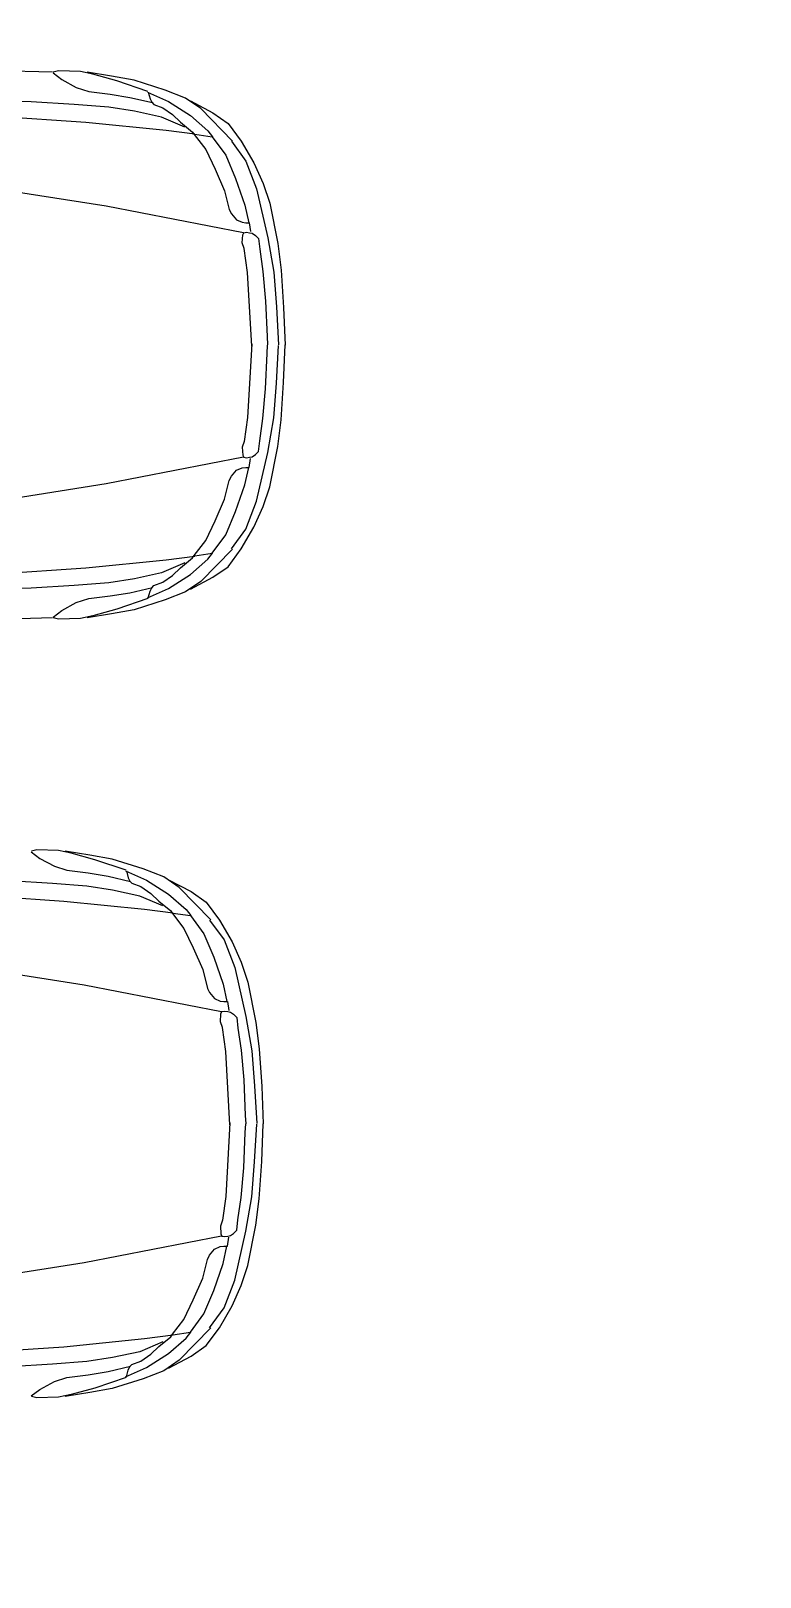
# Model space of a CAD drawing. Header units: millimetres. Extents: x 10193 to 57833, y 9963 to 44360.
# Drawn here: x 20374 to 22723, y 34150 to 39131 of the extents above; entities that cross this region are included whole.
import ezdxf

# ---------------------------------------------------------------- set-up
doc = ezdxf.new("R2010")
doc.units = ezdxf.units.MM
doc.layers.add('free-dwg.com', color=7, linetype='Continuous')
doc.layers.add('Стены', color=7, linetype='Continuous')

msp = doc.modelspace()

# ---------------------------------------------------------------- hatches: boundary and pattern name
at = {"layer": 'Стены'}
h = msp.add_hatch(dxfattribs=at)
h.set_pattern_fill('ANSI32', color=256, scale=10)
h.paths.add_polyline_path([(57833.4, 42702.7), (10593.4, 42702.7), (10593.4, 9962.7), (26833.4, 9962.7), (26833.4, 14962.7), (57833.4, 14962.7)])
h.paths.add_polyline_path([(10713.4, 42582.7), (57713.4, 42582.7), (57713.4, 15082.7), (26713.4, 15082.7), (26713.4, 10082.7), (10713.4, 10082.7)], flags=16)
h.paths.add_polyline_path([(10963.4, 42332.7), (57463.4, 42332.7), (57463.4, 15332.7), (26463.4, 15332.7), (26463.4, 10332.7), (10963.4, 10332.7)], flags=0)
h.paths.add_polyline_path([(57463.4, 42332.7), (10963.4, 42332.7), (10963.4, 10332.7), (26463.4, 10332.7), (26463.4, 15332.7), (57463.4, 15332.7)], flags=0)
h = msp.add_hatch(dxfattribs=at)
h.set_pattern_fill('ANSI36', color=256, scale=10)
h.paths.add_polyline_path([(57713.4, 42582.7), (10713.4, 42582.7), (10713.4, 10082.7), (26713.4, 10082.7), (26713.4, 15082.7), (57713.4, 15082.7)])
h.paths.add_polyline_path([(10963.4, 42332.7), (57463.4, 42332.7), (57463.4, 15332.7), (26463.4, 15332.7), (26463.4, 10332.7), (10963.4, 10332.7)], flags=16)

# ---------------------------------------------------------------- linework, layer by layer
at = {"layer": 'free-dwg.com'}
for p, q in [((20443.2, 38997.8), (20136.3, 39006.3)), ((20463.1, 39001.9), (20446.1, 38997.7)), ((20533.4, 38999.8), (20463.1, 39001.9)), ((20445.4, 38995.7), (20473.1, 38974.4)), ((20473.1, 38974.4), (20520, 38948.9)), ((20573.9, 38991.3), (20533.4, 38999.8)), ((20633.6, 38984.9), (20554.8, 38997.7)), ((20650.7, 38970), (20573.9, 38991.3)), ((20706.1, 38972.1), (20633.6, 38984.9)), ((20750.9, 38935.9), (20650.7, 38970)), ((20806.3, 38940.2), (20706.1, 38972.1)), ((20375, 38902), (20196, 38908.4)), ((20513.6, 38893.5), (20375, 38902)), ((20520, 38948.9), (20560.5, 38936.1)), ((20560.5, 38936.1), (20628.7, 38927.6)), ((20628.7, 38927.6), (20692.6, 38916.9)), ((20692.6, 38916.9), (20765.1, 38899.9)), ((20749.3, 38934), (20816.6, 38903.8)), ((20752.1, 38934), (20757.6, 38912)), ((20757.6, 38912), (20763, 38901.1)), ((20763, 38901.1), (20769.9, 38894.2)), ((20872.3, 38914.6), (20806.3, 38940.2)), ((20816.6, 38903.8), (20887.9, 38858.6)), ((20921.4, 38880.6), (20872.3, 38914.6)), ((20887.6, 38905.6), (20960.1, 38867.3)), ((20234.3, 38858.3), (20550.5, 38837)), ((20624.4, 38885), (20513.6, 38893.5)), ((20707.5, 38872.2), (20624.4, 38885)), ((20794.9, 38853), (20707.5, 38872.2)), ((20769.9, 38894.2), (20798.7, 38883.2)), ((20869.5, 38821.1), (20794.9, 38853)), ((20798.7, 38883.2), (20830.3, 38861.3)), ((20830.3, 38861.3), (20856.3, 38836.6)), ((20887.9, 38858.6), (20944.2, 38809.2)), ((21023.7, 38776.2), (20921.4, 38880.6)), ((20960.1, 38867.3), (21009.1, 38833.2)), ((20550.5, 38837), (20809.7, 38810.8)), ((20809.7, 38810.8), (20902.4, 38798.9)), ((20856.3, 38836.6), (20894.8, 38805.1)), ((20894.8, 38805.1), (20900.2, 38796.9)), ((20944.2, 38809.2), (20959.2, 38790)), ((21009.1, 38833.2), (21051.7, 38775.7)), ((20900.2, 38796.9), (20937.3, 38748.9)), ((20901.6, 38798.2), (20957.9, 38790)), ((20957.9, 38790), (21001.8, 38731.1)), ((21019.7, 38775.7), (21066.6, 38711.9)), ((21051.7, 38775.7), (21092.2, 38705.5)), ((20937.3, 38748.9), (20967.5, 38685.8)), ((21001.8, 38731.1), (21033.3, 38655.7)), ((21066.6, 38711.9), (21100.7, 38622.4)), ((21092.2, 38705.5), (21122, 38639.5)), ((20967.5, 38685.8), (20997.7, 38615.9)), ((21033.3, 38655.7), (21063.5, 38569.3)), ((20616.3, 38566.2), (20319.7, 38613)), ((20997.7, 38615.9), (21012.8, 38555.6)), ((21100.7, 38622.4), (21137, 38464.9)), ((21122, 38639.5), (21143.4, 38575.6)), ((21058.6, 38480.4), (20616.3, 38566.2)), ((21012.8, 38555.6), (21019.6, 38541.9)), ((21063.5, 38569.3), (21075.9, 38513.1)), ((21143.4, 38575.6), (21168.9, 38445.7)), ((21019.6, 38541.9), (21036.1, 38522.7)), ((21036.1, 38522.7), (21053.9, 38514.5)), ((21053.9, 38514.5), (21066.3, 38513.1)), ((21066.3, 38513.1), (21077.2, 38513.1)), ((21077.2, 38513.1), (21081.4, 38484.3)), ((21054.6, 38448.2), (21056.3, 38473.8)), ((21056.3, 38473.8), (21059.7, 38480.6)), ((21059.7, 38480.6), (21068.2, 38482.3)), ((21068.2, 38482.3), (21078.5, 38480.6)), ((21078.5, 38480.6), (21087, 38478.9)), ((21087, 38478.9), (21097.3, 38472.1)), ((21097.3, 38472.1), (21107.5, 38461.9)), ((21107.5, 38461.9), (21110.9, 38427.8)), ((21137, 38464.9), (21156.1, 38354.1)), ((21061.4, 38429.5), (21054.6, 38448.2)), ((21071.7, 38352.8), (21061.4, 38429.5)), ((21110.9, 38427.8), (21121.1, 38356.2)), ((21168.9, 38445.7), (21179.6, 38360.5)), ((21121.1, 38356.2), (21129.7, 38260.7)), ((21156.1, 38354.1), (21164.7, 38241.9)), ((21179.6, 38360.5), (21188.1, 38239.8)), ((21085.3, 38115.7), (21071.7, 38352.8)), ((21129.7, 38260.7), (21134.8, 38146.4)), ((21164.7, 38241.9), (21171.9, 38120.1)), ((21188.1, 38239.8), (21192.5, 38118.8)), ((21085.3, 38122.4), (21071.7, 37885.4)), ((21134.8, 38146.4), (21136.5, 38119.2)), ((21134.8, 38091.7), (21136.5, 38119)), ((21164.7, 37996.2), (21171.9, 38118)), ((21188.1, 37998.3), (21192.5, 38119.3)), ((21129.7, 37977.5), (21134.8, 38091.7)), ((21121.1, 37882), (21129.7, 37977.5)), ((21156.1, 37884), (21164.7, 37996.2)), ((21179.6, 37877.6), (21188.1, 37998.3)), ((21071.7, 37885.4), (21061.4, 37808.6)), ((21110.9, 37810.4), (21121.1, 37882)), ((21137, 37773.3), (21156.1, 37884)), ((21168.9, 37792.4), (21179.6, 37877.6)), ((21061.4, 37808.6), (21054.6, 37789.9)), ((21107.5, 37776.3), (21110.9, 37810.4)), ((21058.6, 37757.7), (20616.3, 37671.9)), ((21054.6, 37789.9), (21056.3, 37764.3)), ((21056.3, 37764.3), (21059.7, 37757.5)), ((21059.7, 37757.5), (21068.2, 37755.8)), ((21068.2, 37755.8), (21078.5, 37757.5)), ((21078.5, 37757.5), (21087, 37759.2)), ((21087, 37759.2), (21097.3, 37766)), ((21097.3, 37766), (21107.5, 37776.3)), ((21100.7, 37615.7), (21137, 37773.3)), ((21143.4, 37662.5), (21168.9, 37792.4)), ((21019.6, 37696.2), (21036.1, 37715.4)), ((21036.1, 37715.4), (21053.9, 37723.6)), ((21053.9, 37723.6), (21066.3, 37725)), ((21063.5, 37668.8), (21075.9, 37725)), ((21066.3, 37725), (21077.2, 37725)), ((21077.2, 37725), (21081.4, 37753.8)), ((20616.3, 37671.9), (20319.7, 37625.1)), ((20997.7, 37622.2), (21012.8, 37682.5)), ((21012.8, 37682.5), (21019.6, 37696.2)), ((21033.3, 37582.4), (21063.5, 37668.8)), ((21122, 37598.7), (21143.4, 37662.5)), ((20967.5, 37552.3), (20997.7, 37622.2)), ((21066.6, 37526.3), (21100.7, 37615.7)), ((21001.8, 37507.1), (21033.3, 37582.4)), ((21092.2, 37532.7), (21122, 37598.7)), ((20937.3, 37489.2), (20967.5, 37552.3)), ((20957.9, 37448.1), (21001.8, 37507.1)), ((21019.7, 37462.4), (21066.6, 37526.3)), ((21051.7, 37462.4), (21092.2, 37532.7)), ((20900.2, 37441.3), (20937.3, 37489.2)), ((21023.7, 37461.9), (20921.4, 37357.6)), ((21009.1, 37404.9), (21051.7, 37462.4)), ((20550.5, 37401.2), (20809.7, 37427.3)), ((20869.5, 37417), (20794.9, 37385.1)), ((20809.7, 37427.3), (20902.4, 37439.2)), ((20856.3, 37401.5), (20894.8, 37433)), ((20887.9, 37379.6), (20944.2, 37428.9)), ((20894.8, 37433), (20900.2, 37441.3)), ((20901.6, 37439.9), (20957.9, 37448.1)), ((20944.2, 37428.9), (20959.2, 37448.1)), ((20234.3, 37379.8), (20550.5, 37401.2)), ((20707.5, 37365.9), (20624.4, 37353.2)), ((20794.9, 37385.1), (20707.5, 37365.9)), ((20798.7, 37354.9), (20830.3, 37376.8)), ((20816.6, 37334.3), (20887.9, 37379.6)), ((20830.3, 37376.8), (20856.3, 37401.5)), ((20921.4, 37357.6), (20872.3, 37323.5)), ((20887.6, 37332.5), (20960.1, 37370.8)), ((20960.1, 37370.8), (21009.1, 37404.9)), ((20375, 37336.1), (20196, 37329.7)), ((20513.6, 37344.6), (20375, 37336.1)), ((20624.4, 37353.2), (20513.6, 37344.6)), ((20560.5, 37302.1), (20628.7, 37310.6)), ((20628.7, 37310.6), (20692.6, 37321.2)), ((20692.6, 37321.2), (20765.1, 37338.3)), ((20749.3, 37304.2), (20816.6, 37334.3)), ((20752.1, 37304.2), (20757.6, 37326.1)), ((20757.6, 37326.1), (20763, 37337.1)), ((20763, 37337.1), (20769.9, 37343.9)), ((20769.9, 37343.9), (20798.7, 37354.9)), ((20872.3, 37323.5), (20806.3, 37297.9)), ((20445.4, 37242.4), (20473.1, 37263.7)), ((20473.1, 37263.7), (20520, 37289.3)), ((20520, 37289.3), (20560.5, 37302.1)), ((20650.7, 37268.1), (20573.9, 37246.8)), ((20706.1, 37266), (20633.6, 37253.2)), ((20750.9, 37302.2), (20650.7, 37268.1)), ((20806.3, 37297.9), (20706.1, 37266)), ((20443.2, 37240.3), (20136.3, 37231.8)), ((20463.1, 37236.2), (20446.1, 37240.5)), ((20533.4, 37238.3), (20463.1, 37236.2)), ((20573.9, 37246.8), (20533.4, 37238.3)), ((20633.6, 37253.2), (20554.8, 37240.5)), ((20375, 36486.7), (20402.7, 36465.4)), ((20392.8, 36492.9), (20375.7, 36488.7)), ((20463.1, 36490.8), (20392.8, 36492.9)), ((20402.7, 36465.4), (20449.6, 36439.8)), ((20503.6, 36482.3), (20463.1, 36490.8)), ((20563.3, 36475.9), (20484.4, 36488.7)), ((20580.3, 36461), (20503.6, 36482.3)), ((20635.7, 36463.1), (20563.3, 36475.9)), ((20680.5, 36426.9), (20580.3, 36461)), ((20735.9, 36431.2), (20635.7, 36463.1)), ((20449.6, 36439.8), (20490.1, 36427.1)), ((20490.1, 36427.1), (20558.3, 36418.5)), ((20558.3, 36418.5), (20622.3, 36407.9)), ((20679, 36424.9), (20746.2, 36394.8)), ((20681.7, 36424.9), (20687.2, 36403)), ((20802, 36405.6), (20735.9, 36431.2)), ((20443.2, 36384.5), (20304.7, 36393)), ((20554, 36376), (20443.2, 36384.5)), ((20637.2, 36363.2), (20554, 36376)), ((20622.3, 36407.9), (20694.7, 36390.9)), ((20724.6, 36344), (20637.2, 36363.2)), ((20687.2, 36403), (20692.7, 36392)), ((20692.7, 36392), (20699.5, 36385.2)), ((20699.5, 36385.2), (20728.4, 36374.2)), ((20728.4, 36374.2), (20759.9, 36352.3)), ((20746.2, 36394.8), (20817.5, 36349.5)), ((20851, 36371.5), (20802, 36405.6)), ((20817.2, 36396.6), (20889.7, 36358.3)), ((20953.3, 36267.2), (20851, 36371.5)), ((20164, 36349.3), (20480.2, 36327.9)), ((20480.2, 36327.9), (20739.3, 36301.8)), ((20799.2, 36312.1), (20724.6, 36344)), ((20759.9, 36352.3), (20786, 36327.6)), ((20786, 36327.6), (20824.4, 36296.1)), ((20817.5, 36349.5), (20873.8, 36300.2)), ((20889.7, 36358.3), (20938.7, 36324.2)), ((20938.7, 36324.2), (20981.3, 36266.7)), ((20739.3, 36301.8), (20832, 36289.9)), ((20824.4, 36296.1), (20829.9, 36287.9)), ((20829.9, 36287.9), (20866.9, 36239.9)), ((20831.3, 36289.2), (20887.5, 36281)), ((20873.8, 36300.2), (20888.9, 36281)), ((20887.5, 36281), (20931.4, 36222.1)), ((20949.4, 36266.7), (20996.3, 36202.9)), ((20981.3, 36266.7), (21021.8, 36196.5)), ((20866.9, 36239.9), (20897.1, 36176.8)), ((20931.4, 36222.1), (20963, 36146.7)), ((20897.1, 36176.8), (20927.3, 36106.9)), ((20996.3, 36202.9), (21030.4, 36113.4)), ((21021.8, 36196.5), (21051.7, 36130.5)), ((20963, 36146.7), (20993.2, 36060.3)), ((21030.4, 36113.4), (21066.6, 35955.8)), ((21051.7, 36130.5), (21073, 36066.6)), ((20545.9, 36057.2), (20249.3, 36104)), ((20927.3, 36106.9), (20942.4, 36046.6)), ((21073, 36066.6), (21098.6, 35936.7)), ((20988.2, 35971.4), (20545.9, 36057.2)), ((20942.4, 36046.6), (20949.3, 36032.9)), ((20949.3, 36032.9), (20965.7, 36013.7)), ((20965.7, 36013.7), (20983.6, 36005.5)), ((20993.2, 36060.3), (21005.5, 36004.1)), ((20983.6, 36005.5), (20995.9, 36004.1)), ((20984.2, 35939.2), (20985.9, 35964.8)), ((20985.9, 35964.8), (20989.3, 35971.6)), ((20989.3, 35971.6), (20997.9, 35973.3)), ((20995.9, 36004.1), (21006.9, 36004.1)), ((20997.9, 35973.3), (21008.1, 35971.6)), ((21006.9, 36004.1), (21011, 35975.3)), ((21008.1, 35971.6), (21016.6, 35969.9)), ((21016.6, 35969.9), (21026.9, 35963.1)), ((21026.9, 35963.1), (21037.1, 35952.9)), ((20991, 35920.5), (20984.2, 35939.2)), ((21001.3, 35843.7), (20991, 35920.5)), ((21037.1, 35952.9), (21040.5, 35918.8)), ((21040.5, 35918.8), (21050.8, 35847.1)), ((21066.6, 35955.8), (21085.8, 35845.1)), ((21098.6, 35936.7), (21109.2, 35851.5)), ((21014.9, 35606.7), (21001.3, 35843.7)), ((21050.8, 35847.1), (21059.3, 35751.7)), ((21085.8, 35845.1), (21094.3, 35732.9)), ((21109.2, 35851.5), (21117.8, 35730.8)), ((21059.3, 35751.7), (21064.4, 35637.4)), ((21094.3, 35732.9), (21101.6, 35611.1)), ((21117.8, 35730.8), (21122.2, 35609.8)), ((21064.4, 35637.4), (21066.1, 35610.1)), ((21014.9, 35613.4), (21001.3, 35376.4)), ((21059.3, 35468.4), (21064.4, 35582.7)), ((21064.4, 35582.7), (21066.1, 35610)), ((21094.3, 35487.2), (21101.6, 35609)), ((21117.8, 35489.3), (21122.2, 35610.3)), ((21050.8, 35373), (21059.3, 35468.4)), ((21085.8, 35375), (21094.3, 35487.2)), ((21109.2, 35368.6), (21117.8, 35489.3)), ((21001.3, 35376.4), (20991, 35299.6)), ((21040.5, 35301.3), (21050.8, 35373)), ((21066.6, 35264.3), (21085.8, 35375)), ((21098.6, 35283.4), (21109.2, 35368.6)), ((20991, 35299.6), (20984.2, 35280.9)), ((20984.2, 35280.9), (20985.9, 35255.3)), ((21026.9, 35257), (21037.1, 35267.2)), ((21037.1, 35267.2), (21040.5, 35301.3)), ((21073, 35153.5), (21098.6, 35283.4)), ((20988.2, 35248.7), (20545.9, 35162.9)), ((20983.6, 35214.6), (20995.9, 35216)), ((20985.9, 35255.3), (20989.3, 35248.5)), ((20989.3, 35248.5), (20997.9, 35246.8)), ((20993.2, 35159.8), (21005.5, 35216)), ((20995.9, 35216), (21006.9, 35216)), ((20997.9, 35246.8), (21008.1, 35248.5)), ((21006.9, 35216), (21011, 35244.8)), ((21008.1, 35248.5), (21016.6, 35250.2)), ((21016.6, 35250.2), (21026.9, 35257)), ((21030.4, 35106.7), (21066.6, 35264.3)), ((20927.3, 35113.2), (20942.4, 35173.5)), ((20942.4, 35173.5), (20949.3, 35187.2)), ((20949.3, 35187.2), (20965.7, 35206.4)), ((20965.7, 35206.4), (20983.6, 35214.6)), ((20545.9, 35162.9), (20249.3, 35116.1)), ((20963, 35073.4), (20993.2, 35159.8)), ((21051.7, 35089.7), (21073, 35153.5)), ((20897.1, 35043.3), (20927.3, 35113.2)), ((20931.4, 34998), (20963, 35073.4)), ((20996.3, 35017.3), (21030.4, 35106.7)), ((21021.8, 35023.6), (21051.7, 35089.7)), ((20866.9, 34980.2), (20897.1, 35043.3)), ((20949.4, 34953.4), (20996.3, 35017.3)), ((20981.3, 34953.4), (21021.8, 35023.6)), ((20829.9, 34932.2), (20866.9, 34980.2)), ((20887.5, 34939.1), (20931.4, 34998)), ((20480.2, 34892.2), (20739.3, 34918.3)), ((20739.3, 34918.3), (20832, 34930.2)), ((20786, 34892.5), (20824.4, 34924)), ((20817.5, 34870.6), (20873.8, 34919.9)), ((20824.4, 34924), (20829.9, 34932.2)), ((20831.3, 34930.9), (20887.5, 34939.1)), ((20953.3, 34952.9), (20851, 34848.6)), ((20873.8, 34919.9), (20888.9, 34939.1)), ((20938.7, 34895.9), (20981.3, 34953.4)), ((20164, 34870.8), (20480.2, 34892.2)), ((20724.6, 34876.1), (20637.2, 34856.9)), ((20799.2, 34908), (20724.6, 34876.1)), ((20728.4, 34845.9), (20759.9, 34867.8)), ((20746.2, 34825.3), (20817.5, 34870.6)), ((20759.9, 34867.8), (20786, 34892.5)), ((20889.7, 34861.8), (20938.7, 34895.9)), ((20443.2, 34835.6), (20304.7, 34827.1)), ((20554, 34844.1), (20443.2, 34835.6)), ((20637.2, 34856.9), (20554, 34844.1)), ((20622.3, 34812.2), (20694.7, 34829.2)), ((20679, 34795.2), (20746.2, 34825.3)), ((20681.7, 34795.2), (20687.2, 34817.1)), ((20687.2, 34817.1), (20692.7, 34828.1)), ((20692.7, 34828.1), (20699.5, 34834.9)), ((20699.5, 34834.9), (20728.4, 34845.9)), ((20851, 34848.6), (20802, 34814.5)), ((20817.2, 34823.5), (20889.7, 34861.8)), ((20402.7, 34754.7), (20449.6, 34780.3)), ((20449.6, 34780.3), (20490.1, 34793)), ((20490.1, 34793), (20558.3, 34801.6)), ((20558.3, 34801.6), (20622.3, 34812.2)), ((20680.5, 34793.2), (20580.3, 34759.1)), ((20735.9, 34788.9), (20635.7, 34757)), ((20802, 34814.5), (20735.9, 34788.9)), ((20375, 34733.4), (20402.7, 34754.7)), ((20392.8, 34727.2), (20375.7, 34731.4)), ((20463.1, 34729.3), (20392.8, 34727.2)), ((20503.6, 34737.8), (20463.1, 34729.3)), ((20563.3, 34744.2), (20484.4, 34731.4)), ((20580.3, 34759.1), (20503.6, 34737.8)), ((20635.7, 34757), (20563.3, 34744.2))]:
    msp.add_line(p, q, dxfattribs=at)

doc.saveas('drawing.dxf')
